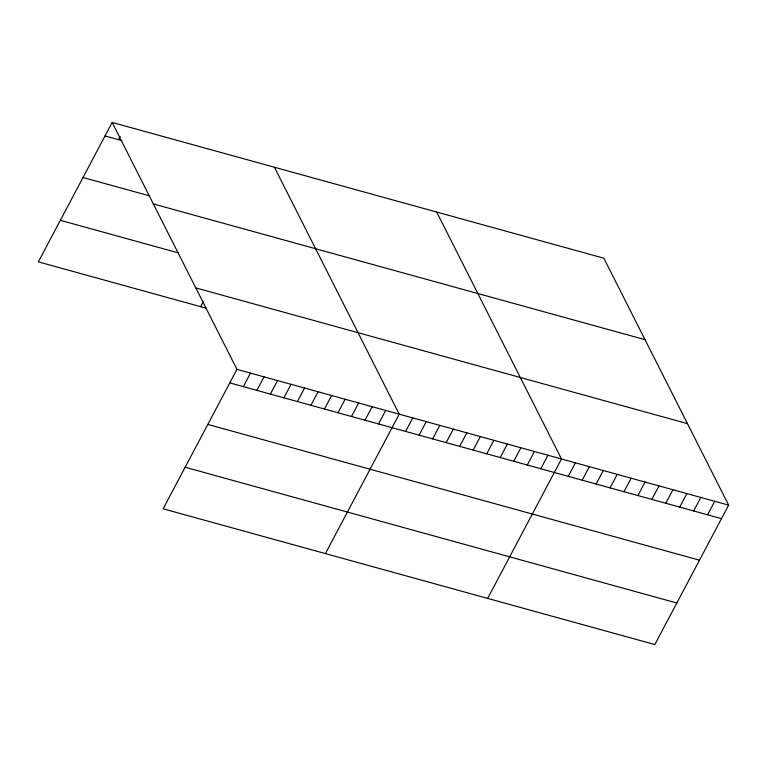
<?xml version="1.0" encoding="UTF-8"?>
<svg xmlns="http://www.w3.org/2000/svg" width="767" height="767" viewBox="0 0 767 767"><rect width="100%" height="100%" fill="white"/><g stroke="black" fill="none" stroke-linecap="round" stroke-linejoin="round"><path stroke-width="1.15" d="M112.174 122.442L236.965 369.378L163.15 508.799L654.826 644.558L728.65 505.127L603.85 258.201L112.174 122.442L38.35 261.873L206.237 308.219M118.54 139.68L120.189 136.564M200.609 306.666L203.351 301.469M243.34 386.616L250.493 373.117M256.859 390.355L264.011 376.846M270.377 394.085L277.529 380.576M283.905 397.814L291.048 384.315M297.423 401.553L304.576 388.044M310.942 405.283L318.094 391.784M324.47 409.022L331.612 395.513M337.988 412.751L345.14 399.243M351.507 416.481L358.659 402.982M365.025 420.22L372.177 406.711M378.553 423.95L385.705 410.441M325.4 553.601L399.224 414.18L274.423 167.244M405.59 431.418L412.742 417.91M419.118 435.148L426.26 421.649M432.636 438.887L439.788 425.378M446.154 442.617L453.307 429.108M459.682 446.346L466.825 432.847M473.201 450.085L480.353 436.576M486.719 453.815L493.871 440.306M500.237 457.544L507.39 444.045M513.765 461.283L520.918 447.775M527.284 465.013L534.436 451.514M540.802 468.752L547.954 455.243M487.659 598.394L561.482 458.973L436.682 212.037M568.261 476.326L575.413 462.827M582.191 480.171L589.344 466.672M596.122 484.015L603.274 470.516M610.053 487.87L617.205 474.361M623.983 491.714L631.136 478.205M637.914 495.559L645.066 482.05M651.845 499.403L658.997 485.904M665.775 503.248L672.927 489.749M679.706 507.102L686.858 493.593M693.636 510.947L700.789 497.438M707.567 514.791L714.719 501.282M105.021 135.951L121.924 140.62M83.018 177.503L149.498 195.863M153.352 203.936L645.037 339.685M60.353 220.311L178.663 252.985M195.786 287.893L687.472 423.643M236.965 369.378L728.65 505.127M229.812 382.886L721.498 518.636M207.819 424.439L699.494 560.188M185.144 467.247L676.83 603.006"/></g></svg>
